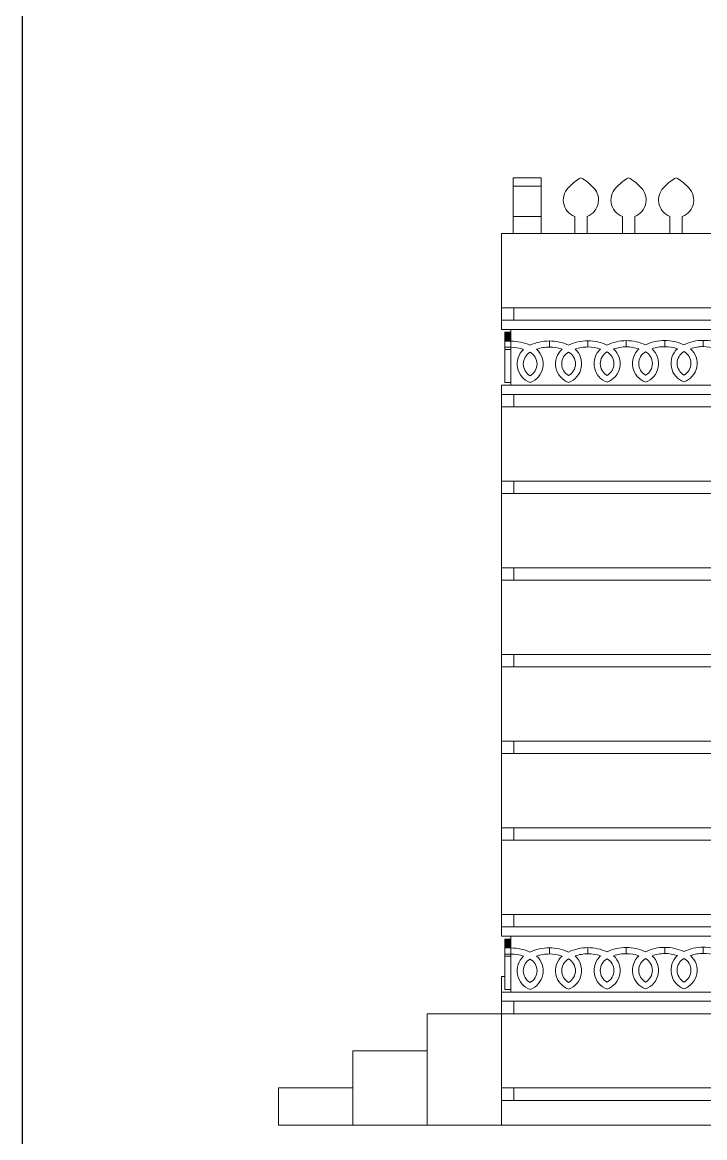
# Model space of a CAD drawing. Header units: inches. Extents: x -6210 to 141093, y -2740 to 21225.
# Drawn here: x 93137.6 to 93247.8, y 3204.3 to 3384.4 of the extents above; entities that cross this region are included whole.
import ezdxf

# ---------------------------------------------------------------- set-up
doc = ezdxf.new("R2010")
doc.units = ezdxf.units.IN
doc.header["$LTSCALE"] = 100
doc.header["$MEASUREMENT"] = 0
doc.layers.add('car area', color=53, linetype='Continuous')

msp = doc.modelspace()

# ---------------------------------------------------------------- linework, layer by layer
msp.add_lwpolyline([(93137.58696, 3021.14459), (95267.05657, 3021.14459), (95267.05657, 4618.24679), (93137.58696, 4618.24679)], close=True)
at = {"layer": 'car area', "linetype": 'Continuous', "lineweight": 0, "extrusion": (0, 1, 0)}
for p, q in [((93216.85807, 3359.32948), (93216.85807, 3359.32945)), ((93221.35807, 3359.32948), (93216.85807, 3359.32948)), ((93216.85807, 3359.32945), (93216.85807, 3359.32924)), ((93221.35807, 3359.32945), (93216.85807, 3359.32945)), ((93216.85807, 3359.32924), (93216.85807, 3357.97611)), ((93221.35807, 3359.32924), (93216.85807, 3359.32924)), ((93221.35807, 3359.32945), (93221.35807, 3359.32948)), ((93221.35807, 3359.32924), (93221.35807, 3359.32945)), ((93221.35807, 3357.97611), (93221.35807, 3359.32924)), ((93221.35807, 3357.97611), (93216.85807, 3357.97611)), ((93216.85807, 3357.97611), (93216.85807, 3353.08223)), ((93221.35807, 3353.08223), (93221.35807, 3357.97611)), ((93216.85807, 3353.08223), (93216.85807, 3350.33663)), ((93221.35807, 3353.08223), (93216.85807, 3353.08223)), ((93221.35807, 3350.33663), (93221.35807, 3353.08223)), ((93226.79853, 3350.33511), (93226.79853, 3353.08072)), ((93228.79853, 3353.08072), (93228.79853, 3350.33511)), ((93234.48603, 3350.33523), (93234.48603, 3353.08084)), ((93236.48603, 3353.08084), (93236.48603, 3350.33523)), ((93242.17353, 3350.33535), (93242.17353, 3353.08096)), ((93244.17353, 3353.08096), (93244.17353, 3350.33536)), ((93541.98603, 3350.33662), (93214.98603, 3350.33662)), ((93214.98603, 3338.33662), (93214.98603, 3350.33662)), ((93221.35807, 3350.33663), (93216.85807, 3350.33663)), ((93216.85807, 3350.33662), (93216.85807, 3350.33662)), ((93221.35807, 3350.33662), (93216.85807, 3350.33662)), ((93221.35807, 3350.33662), (93221.35807, 3350.33662)), ((93228.79853, 3350.33511), (93226.79853, 3350.33511)), ((93236.48603, 3350.33523), (93234.48603, 3350.33523)), ((93244.17353, 3350.33536), (93242.17353, 3350.33535)), ((93214.98603, 3338.33662), (93541.98603, 3338.33662)), ((93214.98603, 3336.33662), (93214.98603, 3338.33662)), ((93216.98603, 3336.33662), (93216.98603, 3338.33662)), ((93214.98603, 3334.83662), (93214.98603, 3336.33662)), ((93541.98603, 3336.33662), (93214.98603, 3336.33662)), ((93214.98603, 3334.83662), (93216.49301, 3334.83662)), ((93215.49301, 3334.37215), (93215.49301, 3334.3489)), ((93215.49301, 3334.37215), (93216.49301, 3334.37215)), ((93215.49301, 3334.3489), (93215.49301, 3334.32564)), ((93215.49301, 3334.3489), (93216.49301, 3334.3489)), ((93215.49301, 3334.3489), (93216.49301, 3334.3489)), ((93215.49301, 3334.32564), (93215.49301, 3334.30243)), ((93215.49301, 3334.32564), (93216.49301, 3334.32564)), ((93215.49301, 3334.32564), (93216.49301, 3334.32564)), ((93215.49301, 3334.30243), (93215.49301, 3334.27917)), ((93215.49301, 3334.30243), (93216.49301, 3334.30243)), ((93215.49301, 3334.27917), (93215.49301, 3334.25591)), ((93215.49301, 3334.27917), (93216.49301, 3334.27917)), ((93215.49301, 3334.27917), (93216.49301, 3334.27917)), ((93215.49301, 3334.25591), (93215.49301, 3334.23266)), ((93215.49301, 3334.25591), (93216.49301, 3334.25591)), ((93215.49301, 3334.25591), (93216.49301, 3334.25591)), ((93215.49301, 3334.23266), (93215.49301, 3334.2094)), ((93215.49301, 3334.23266), (93216.49301, 3334.23266)), ((93215.49301, 3334.23266), (93216.49301, 3334.23266)), ((93215.49301, 3334.2094), (93215.49301, 3334.18614)), ((93215.49301, 3334.2094), (93216.49301, 3334.2094)), ((93215.49301, 3334.2094), (93216.49301, 3334.2094)), ((93215.49301, 3334.18614), (93215.49301, 3334.16289)), ((93215.49301, 3334.18614), (93216.49301, 3334.18614)), ((93215.49301, 3334.18614), (93216.49301, 3334.18614)), ((93215.49301, 3334.16289), (93215.49301, 3334.13963)), ((93215.49301, 3334.16289), (93216.49301, 3334.16289)), ((93215.49301, 3334.16289), (93216.49301, 3334.16289)), ((93215.49301, 3334.13963), (93215.49301, 3334.11637)), ((93215.49301, 3334.13963), (93216.49301, 3334.13963)), ((93215.49301, 3334.13963), (93216.49301, 3334.13963)), ((93215.49301, 3334.11637), (93215.49301, 3334.09312)), ((93215.49301, 3334.11637), (93216.49301, 3334.11637)), ((93215.49301, 3334.11637), (93216.49301, 3334.11637)), ((93216.49301, 3332.95354), (93216.49301, 3334.83662)), ((93332.90794, 3334.83662), (93216.49301, 3334.83662)), ((93215.49301, 3334.09312), (93215.49301, 3334.06986)), ((93215.49301, 3334.09312), (93216.49301, 3334.09312)), ((93215.49301, 3334.09312), (93216.49301, 3334.09312)), ((93215.49301, 3334.06986), (93215.49301, 3334.0466)), ((93215.49301, 3334.06986), (93216.49301, 3334.06986)), ((93215.49301, 3334.06986), (93216.49301, 3334.06986)), ((93215.49301, 3334.0466), (93215.49301, 3334.02335)), ((93215.49301, 3334.0466), (93216.49301, 3334.0466)), ((93215.49301, 3334.0466), (93216.49301, 3334.0466)), ((93215.49301, 3334.02335), (93215.49301, 3334.00009)), ((93215.49301, 3334.02335), (93216.49301, 3334.02335)), ((93215.49301, 3334.02335), (93216.49301, 3334.02335)), ((93215.49301, 3334.00009), (93215.49301, 3333.97683)), ((93215.49301, 3334.00009), (93216.49301, 3334.00009)), ((93215.49301, 3334.00009), (93216.49301, 3334.00009)), ((93215.49301, 3333.97683), (93215.49301, 3333.95358)), ((93215.49301, 3333.97683), (93216.49301, 3333.97683)), ((93215.49301, 3333.97683), (93216.49301, 3333.97683)), ((93215.49301, 3333.95358), (93215.49301, 3333.93032)), ((93215.49301, 3333.95358), (93216.49301, 3333.95358)), ((93215.49301, 3333.95358), (93216.49301, 3333.95358)), ((93215.49301, 3333.93032), (93215.49301, 3333.90706)), ((93215.49301, 3333.93032), (93216.49301, 3333.93032)), ((93215.49301, 3333.93032), (93216.49301, 3333.93032)), ((93215.49301, 3333.90706), (93215.49301, 3333.88381)), ((93215.49301, 3333.90706), (93216.49301, 3333.90706)), ((93215.49301, 3333.90706), (93216.49301, 3333.90706)), ((93215.49301, 3333.88381), (93215.49301, 3333.86055)), ((93215.49301, 3333.88381), (93216.49301, 3333.88381)), ((93215.49301, 3333.88381), (93216.49301, 3333.88381)), ((93215.49301, 3333.86055), (93215.49301, 3333.83729)), ((93215.49301, 3333.86055), (93216.49301, 3333.86055)), ((93215.49301, 3333.83729), (93215.49301, 3333.81404)), ((93215.49301, 3333.83729), (93216.49301, 3333.83729)), ((93215.49301, 3333.83729), (93216.49301, 3333.83729)), ((93215.49301, 3333.81404), (93215.49301, 3333.79078)), ((93215.49301, 3333.81404), (93216.49301, 3333.81404)), ((93215.49301, 3333.81404), (93216.49301, 3333.81404)), ((93215.49301, 3333.79078), (93215.49301, 3333.76752)), ((93215.49301, 3333.79078), (93216.49301, 3333.79078)), ((93215.49301, 3333.79078), (93216.49301, 3333.79078)), ((93215.49301, 3333.76752), (93215.49301, 3333.74427)), ((93215.49301, 3333.76752), (93216.49301, 3333.76752)), ((93215.49301, 3333.76752), (93216.49301, 3333.76752)), ((93215.49301, 3333.74427), (93215.49301, 3333.72101)), ((93215.49301, 3333.74427), (93216.49301, 3333.74427)), ((93215.49301, 3333.74427), (93216.49301, 3333.74427)), ((93215.49301, 3333.72101), (93215.49301, 3333.69775)), ((93215.49301, 3333.72101), (93216.49301, 3333.72101)), ((93215.49301, 3333.72101), (93216.49301, 3333.72101)), ((93215.49301, 3333.69775), (93215.49301, 3333.6745)), ((93215.49301, 3333.69775), (93216.49301, 3333.69775)), ((93215.49301, 3333.69775), (93216.49301, 3333.69775)), ((93215.49301, 3333.6745), (93215.49301, 3333.65124)), ((93215.49301, 3333.6745), (93216.49301, 3333.6745)), ((93215.49301, 3333.6745), (93216.49301, 3333.6745)), ((93215.49301, 3333.65124), (93215.49301, 3333.62798)), ((93215.49301, 3333.65124), (93216.49301, 3333.65124)), ((93215.49301, 3333.65124), (93216.49301, 3333.65124)), ((93215.49301, 3333.62798), (93215.49301, 3333.60473)), ((93215.49301, 3333.62798), (93216.49301, 3333.62798)), ((93215.49301, 3333.62798), (93216.49301, 3333.62798)), ((93215.49301, 3333.60473), (93215.49301, 3333.58147)), ((93215.49301, 3333.60473), (93216.49301, 3333.60473)), ((93215.49301, 3333.60473), (93216.49301, 3333.60473)), ((93215.49301, 3333.58147), (93215.49301, 3333.55822)), ((93215.49301, 3333.58147), (93216.49301, 3333.58147)), ((93215.49301, 3333.58147), (93216.49301, 3333.58147)), ((93215.49301, 3333.55822), (93215.49301, 3333.53496)), ((93215.49301, 3333.55822), (93216.49301, 3333.55822)), ((93215.49301, 3333.55822), (93216.49301, 3333.55822)), ((93215.49301, 3333.53496), (93215.49301, 3333.5117)), ((93215.49301, 3333.53496), (93216.49301, 3333.53496)), ((93215.49301, 3333.53496), (93216.49301, 3333.53496)), ((93215.49301, 3333.5117), (93215.49301, 3333.48845)), ((93215.49301, 3333.5117), (93216.49301, 3333.5117)), ((93215.49301, 3333.5117), (93216.49301, 3333.5117)), ((93215.49301, 3333.48845), (93215.49301, 3333.46519)), ((93215.49301, 3333.48845), (93216.49301, 3333.48845)), ((93215.49301, 3333.48845), (93216.49301, 3333.48845)), ((93215.49301, 3333.46519), (93215.49301, 3333.44193)), ((93215.49301, 3333.46519), (93216.49301, 3333.46519)), ((93215.49301, 3333.46519), (93216.49301, 3333.46519)), ((93215.49301, 3333.44193), (93215.49301, 3333.41868)), ((93215.49301, 3333.44193), (93216.49301, 3333.44193)), ((93215.49301, 3333.44193), (93216.49301, 3333.44193)), ((93215.49301, 3333.41868), (93215.49301, 3333.39542)), ((93215.49301, 3333.41868), (93216.49301, 3333.41868)), ((93215.49301, 3333.41868), (93216.49301, 3333.41868)), ((93215.49301, 3333.39542), (93215.49301, 3333.37216)), ((93215.49301, 3333.39542), (93216.49301, 3333.39542)), ((93215.49301, 3333.37216), (93215.49301, 3333.34891)), ((93215.49301, 3333.37216), (93216.49301, 3333.37216)), ((93215.49301, 3333.37216), (93216.49301, 3333.37216)), ((93215.49301, 3333.34891), (93215.49301, 3333.32565)), ((93215.49301, 3333.34891), (93216.49301, 3333.34891)), ((93215.49301, 3333.34891), (93216.49301, 3333.34891)), ((93215.49301, 3333.32565), (93215.49301, 3333.30239)), ((93215.49301, 3333.32565), (93216.49301, 3333.32565)), ((93215.49301, 3333.32565), (93216.49301, 3333.32565)), ((93215.49301, 3333.30239), (93215.49301, 3333.27914)), ((93215.49301, 3333.30239), (93216.49301, 3333.30239)), ((93215.49301, 3333.30239), (93216.49301, 3333.30239)), ((93215.49301, 3333.27914), (93215.49301, 3333.25588)), ((93215.49301, 3333.27914), (93216.49301, 3333.27914)), ((93215.49301, 3333.27914), (93216.49301, 3333.27914)), ((93215.49301, 3333.25588), (93215.49301, 3333.23262)), ((93215.49301, 3333.25588), (93216.49301, 3333.25588)), ((93215.49301, 3333.25588), (93216.49301, 3333.25588)), ((93215.49301, 3333.23262), (93215.49301, 3333.20937)), ((93215.49301, 3333.23262), (93216.49301, 3333.23262)), ((93215.49301, 3333.23262), (93216.49301, 3333.23262)), ((93215.49301, 3333.20937), (93215.49301, 3333.18611)), ((93215.49301, 3333.20937), (93216.49301, 3333.20937)), ((93215.49301, 3333.20937), (93216.49301, 3333.20937)), ((93215.49301, 3333.18611), (93215.49301, 3333.16285)), ((93215.49301, 3333.18611), (93216.49301, 3333.18611)), ((93215.49301, 3333.18611), (93216.49301, 3333.18611)), ((93215.49301, 3333.16285), (93215.49301, 3333.1396)), ((93215.49301, 3333.16285), (93216.49301, 3333.16285)), ((93215.49301, 3333.16285), (93216.49301, 3333.16285)), ((93215.49301, 3333.1396), (93215.49301, 3333.11634)), ((93215.49301, 3333.1396), (93216.49301, 3333.1396)), ((93215.49301, 3333.1396), (93216.49301, 3333.1396)), ((93215.49301, 3333.11634), (93215.49301, 3333.09308)), ((93215.49301, 3333.11634), (93216.49301, 3333.11634)), ((93215.49301, 3333.11634), (93216.49301, 3333.11634)), ((93215.49301, 3333.09308), (93215.49301, 3333.06983)), ((93215.49301, 3333.09308), (93216.49301, 3333.09308)), ((93215.49301, 3333.09308), (93216.49301, 3333.09308)), ((93215.49301, 3333.06983), (93215.49301, 3333.04657)), ((93215.49301, 3333.06983), (93216.49301, 3333.06983)), ((93215.49301, 3333.06983), (93216.49301, 3333.06983)), ((93215.49301, 3333.04657), (93215.49301, 3333.02331)), ((93215.49301, 3333.04657), (93216.49301, 3333.04657)), ((93215.49301, 3333.04657), (93216.49301, 3333.04657)), ((93215.49301, 3333.02331), (93215.49301, 3333.00006)), ((93215.49301, 3333.02331), (93216.49301, 3333.02331)), ((93215.49301, 3333.02331), (93216.49301, 3333.02331)), ((93215.49301, 3333.00006), (93215.49301, 3332.9768)), ((93215.49301, 3333.00006), (93216.49301, 3333.00006)), ((93215.49301, 3333.00006), (93216.49301, 3333.00006)), ((93215.49301, 3332.9768), (93215.49301, 3332.95354)), ((93215.49301, 3332.9768), (93216.49301, 3332.9768)), ((93215.49301, 3332.9768), (93216.49301, 3332.9768)), ((93215.49301, 3332.95354), (93215.49301, 3331.95628)), ((93215.49301, 3332.95354), (93216.49301, 3332.95354)), ((93216.49301, 3331.95628), (93216.49301, 3332.95354)), ((93222.70511, 3332.9768), (93222.70511, 3331.97954)), ((93222.70511, 3331.97954), (93222.70511, 3332.9768)), ((93228.91721, 3333.00006), (93228.91721, 3332.0028)), ((93228.91721, 3332.0028), (93228.91721, 3333.00006)), ((93235.12931, 3333.02331), (93235.12931, 3332.02605)), ((93235.12931, 3332.02605), (93235.12931, 3333.02331)), ((93241.34141, 3333.04657), (93241.34141, 3332.04931)), ((93241.34141, 3332.04931), (93241.34141, 3333.04657)), ((93247.52608, 3332.07251), (93247.52608, 3333.06978)), ((93247.55352, 3333.06983), (93247.55352, 3332.07257)), ((93215.49301, 3331.95628), (93215.49301, 3331.61936)), ((93215.49301, 3331.95628), (93216.49301, 3331.95628)), ((93215.49301, 3331.61936), (93215.49301, 3326.26211)), ((93215.49301, 3331.61936), (93216.49301, 3331.61936)), ((93216.49301, 3325.83662), (93216.49301, 3331.95628)), ((93214.98603, 3324.33662), (93214.98603, 3325.83662)), ((93216.49301, 3325.83662), (93214.98603, 3325.83662)), ((93215.49301, 3326.26211), (93216.49301, 3326.26211)), ((93331.98603, 3325.83662), (93216.49301, 3325.83662)), ((93214.98603, 3322.33662), (93214.98603, 3324.33662)), ((93214.98603, 3324.33662), (93331.98603, 3324.33662)), ((93216.98603, 3322.33662), (93216.98603, 3324.33662)), ((93331.98603, 3322.33662), (93214.98603, 3322.33662)), ((93214.98603, 3310.33662), (93214.98603, 3322.33662)), ((93214.98603, 3310.33662), (93331.98603, 3310.33662)), ((93214.98603, 3308.33662), (93214.98603, 3310.33662)), ((93216.98603, 3308.33662), (93216.98603, 3310.33662)), ((93214.98603, 3296.33662), (93214.98603, 3308.33662)), ((93331.98603, 3308.33662), (93214.98603, 3308.33662)), ((93214.98603, 3296.33662), (93331.98603, 3296.33662)), ((93214.98603, 3294.33662), (93214.98603, 3296.33662)), ((93216.98603, 3294.33662), (93216.98603, 3296.33662)), ((93214.98603, 3282.33662), (93214.98603, 3294.33662)), ((93331.98603, 3294.33662), (93214.98603, 3294.33662)), ((93214.98603, 3282.33662), (93331.98603, 3282.33662)), ((93214.98603, 3280.33662), (93214.98603, 3282.33662)), ((93216.98603, 3280.33662), (93216.98603, 3282.33662)), ((93214.98603, 3268.33662), (93214.98603, 3280.33662)), ((93331.98603, 3280.33662), (93214.98603, 3280.33662)), ((93214.98603, 3268.33662), (93331.98603, 3268.33662)), ((93214.98603, 3266.33662), (93214.98603, 3268.33662)), ((93216.98603, 3266.33662), (93216.98603, 3268.33662)), ((93214.98603, 3254.33662), (93214.98603, 3266.33662)), ((93331.98603, 3266.33662), (93214.98603, 3266.33662)), ((93214.98603, 3254.33662), (93331.98603, 3254.33662)), ((93214.98603, 3252.33662), (93214.98603, 3254.33662)), ((93216.98603, 3252.33662), (93216.98603, 3254.33662)), ((93214.98603, 3240.33662), (93214.98603, 3252.33662)), ((93331.98603, 3252.33662), (93214.98603, 3252.33662)), ((93214.98603, 3240.33662), (93332.42841, 3240.33662)), ((93214.98603, 3238.33662), (93214.98603, 3240.33662)), ((93216.98603, 3238.33662), (93216.98603, 3240.33662)), ((93332.42841, 3238.33662), (93214.98603, 3238.33662)), ((93214.98603, 3236.83662), (93214.98603, 3238.33662)), ((93214.98603, 3236.83662), (93216.49301, 3236.83662)), ((93216.49301, 3234.95354), (93216.49301, 3236.83662)), ((93332.42841, 3236.83662), (93216.49301, 3236.83662)), ((93215.49301, 3236.34894), (93215.49301, 3236.32568)), ((93215.49301, 3236.34894), (93216.49301, 3236.34894)), ((93215.49301, 3236.32568), (93215.49301, 3236.16289)), ((93215.49301, 3236.32568), (93216.49301, 3236.32568)), ((93215.49301, 3236.32568), (93216.49301, 3236.32568)), ((93215.49301, 3236.16289), (93215.49301, 3236.13963)), ((93215.49301, 3236.16289), (93216.49301, 3236.16289)), ((93215.49301, 3236.13963), (93215.49301, 3236.11637)), ((93215.49301, 3236.13963), (93216.49301, 3236.13963)), ((93215.49301, 3236.13963), (93216.49301, 3236.13963)), ((93215.49301, 3236.11637), (93215.49301, 3236.09312)), ((93215.49301, 3236.11637), (93216.49301, 3236.11637)), ((93215.49301, 3236.11637), (93216.49301, 3236.11637)), ((93215.49301, 3236.09312), (93215.49301, 3236.06986)), ((93215.49301, 3236.09312), (93216.49301, 3236.09312)), ((93215.49301, 3236.09312), (93216.49301, 3236.09312)), ((93215.49301, 3236.06986), (93215.49301, 3236.0466)), ((93215.49301, 3236.06986), (93216.49301, 3236.06986)), ((93215.49301, 3236.06986), (93216.49301, 3236.06986)), ((93215.49301, 3236.0466), (93215.49301, 3236.02335)), ((93215.49301, 3236.0466), (93216.49301, 3236.0466)), ((93215.49301, 3236.0466), (93216.49301, 3236.0466)), ((93215.49301, 3236.02335), (93215.49301, 3236.00009)), ((93215.49301, 3236.02335), (93216.49301, 3236.02335)), ((93215.49301, 3236.02335), (93216.49301, 3236.02335)), ((93215.49301, 3236.00009), (93215.49301, 3235.97683)), ((93215.49301, 3236.00009), (93216.49301, 3236.00009)), ((93215.49301, 3236.00009), (93216.49301, 3236.00009)), ((93215.49301, 3235.97683), (93215.49301, 3235.95358)), ((93215.49301, 3235.97683), (93216.49301, 3235.97683)), ((93215.49301, 3235.97683), (93216.49301, 3235.97683)), ((93215.49301, 3235.95358), (93215.49301, 3235.93032)), ((93215.49301, 3235.95358), (93216.49301, 3235.95358)), ((93215.49301, 3235.95358), (93216.49301, 3235.95358)), ((93215.49301, 3235.93032), (93215.49301, 3235.90706)), ((93215.49301, 3235.93032), (93216.49301, 3235.93032)), ((93215.49301, 3235.93032), (93216.49301, 3235.93032)), ((93215.49301, 3235.90706), (93215.49301, 3235.88381)), ((93215.49301, 3235.90706), (93216.49301, 3235.90706)), ((93215.49301, 3235.90706), (93216.49301, 3235.90706)), ((93215.49301, 3235.88381), (93215.49301, 3235.86055)), ((93215.49301, 3235.88381), (93216.49301, 3235.88381)), ((93215.49301, 3235.88381), (93216.49301, 3235.88381)), ((93215.49301, 3235.86055), (93215.49301, 3235.83729)), ((93215.49301, 3235.86055), (93216.49301, 3235.86055)), ((93215.49301, 3235.83729), (93215.49301, 3235.81404)), ((93215.49301, 3235.83729), (93216.49301, 3235.83729)), ((93215.49301, 3235.83729), (93216.49301, 3235.83729)), ((93215.49301, 3235.81404), (93215.49301, 3235.79078)), ((93215.49301, 3235.81404), (93216.49301, 3235.81404)), ((93215.49301, 3235.81404), (93216.49301, 3235.81404)), ((93215.49301, 3235.79078), (93215.49301, 3235.76752)), ((93215.49301, 3235.79078), (93216.49301, 3235.79078)), ((93215.49301, 3235.79078), (93216.49301, 3235.79078)), ((93215.49301, 3235.76752), (93215.49301, 3235.74427)), ((93215.49301, 3235.76752), (93216.49301, 3235.76752)), ((93215.49301, 3235.76752), (93216.49301, 3235.76752)), ((93215.49301, 3235.74427), (93215.49301, 3235.72101)), ((93215.49301, 3235.74427), (93216.49301, 3235.74427)), ((93215.49301, 3235.74427), (93216.49301, 3235.74427)), ((93215.49301, 3235.72101), (93215.49301, 3235.69775)), ((93215.49301, 3235.72101), (93216.49301, 3235.72101)), ((93215.49301, 3235.72101), (93216.49301, 3235.72101)), ((93215.49301, 3235.69775), (93215.49301, 3235.6745)), ((93215.49301, 3235.69775), (93216.49301, 3235.69775)), ((93215.49301, 3235.69775), (93216.49301, 3235.69775)), ((93215.49301, 3235.6745), (93215.49301, 3235.65124)), ((93215.49301, 3235.6745), (93216.49301, 3235.6745)), ((93215.49301, 3235.6745), (93216.49301, 3235.6745)), ((93215.49301, 3235.65124), (93215.49301, 3235.62798)), ((93215.49301, 3235.65124), (93216.49301, 3235.65124)), ((93215.49301, 3235.65124), (93216.49301, 3235.65124)), ((93215.49301, 3235.62798), (93215.49301, 3235.60473)), ((93215.49301, 3235.62798), (93216.49301, 3235.62798)), ((93215.49301, 3235.62798), (93216.49301, 3235.62798)), ((93215.49301, 3235.60473), (93215.49301, 3235.58147)), ((93215.49301, 3235.60473), (93216.49301, 3235.60473)), ((93215.49301, 3235.60473), (93216.49301, 3235.60473)), ((93215.49301, 3235.58147), (93215.49301, 3235.55822)), ((93215.49301, 3235.58147), (93216.49301, 3235.58147)), ((93215.49301, 3235.58147), (93216.49301, 3235.58147)), ((93215.49301, 3235.55822), (93215.49301, 3235.53496)), ((93215.49301, 3235.55822), (93216.49301, 3235.55822)), ((93215.49301, 3235.55822), (93216.49301, 3235.55822)), ((93215.49301, 3235.53496), (93215.49301, 3235.5117)), ((93215.49301, 3235.53496), (93216.49301, 3235.53496)), ((93215.49301, 3235.53496), (93216.49301, 3235.53496)), ((93215.49301, 3235.5117), (93215.49301, 3235.48845)), ((93215.49301, 3235.5117), (93216.49301, 3235.5117)), ((93215.49301, 3235.5117), (93216.49301, 3235.5117)), ((93215.49301, 3235.48845), (93215.49301, 3235.46519)), ((93215.49301, 3235.48845), (93216.49301, 3235.48845)), ((93215.49301, 3235.48845), (93216.49301, 3235.48845)), ((93215.49301, 3235.46519), (93215.49301, 3235.44193)), ((93215.49301, 3235.46519), (93216.49301, 3235.46519)), ((93215.49301, 3235.46519), (93216.49301, 3235.46519)), ((93215.49301, 3235.44193), (93215.49301, 3235.41868)), ((93215.49301, 3235.44193), (93216.49301, 3235.44193)), ((93215.49301, 3235.44193), (93216.49301, 3235.44193)), ((93215.49301, 3235.41868), (93215.49301, 3235.39542)), ((93215.49301, 3235.41868), (93216.49301, 3235.41868)), ((93215.49301, 3235.41868), (93216.49301, 3235.41868)), ((93215.49301, 3235.39542), (93215.49301, 3235.37216)), ((93215.49301, 3235.39542), (93216.49301, 3235.39542)), ((93215.49301, 3235.37216), (93215.49301, 3235.34891)), ((93215.49301, 3235.37216), (93216.49301, 3235.37216)), ((93215.49301, 3235.37216), (93216.49301, 3235.37216)), ((93215.49301, 3235.34891), (93215.49301, 3235.32565)), ((93215.49301, 3235.34891), (93216.49301, 3235.34891)), ((93215.49301, 3235.34891), (93216.49301, 3235.34891)), ((93215.49301, 3235.32565), (93215.49301, 3235.30239)), ((93215.49301, 3235.32565), (93216.49301, 3235.32565)), ((93215.49301, 3235.32565), (93216.49301, 3235.32565)), ((93215.49301, 3235.30239), (93215.49301, 3235.27914)), ((93215.49301, 3235.30239), (93216.49301, 3235.30239)), ((93215.49301, 3235.30239), (93216.49301, 3235.30239)), ((93215.49301, 3235.27914), (93215.49301, 3235.25588)), ((93215.49301, 3235.27914), (93216.49301, 3235.27914)), ((93215.49301, 3235.27914), (93216.49301, 3235.27914)), ((93215.49301, 3235.25588), (93215.49301, 3235.23262)), ((93215.49301, 3235.25588), (93216.49301, 3235.25588)), ((93215.49301, 3235.25588), (93216.49301, 3235.25588)), ((93215.49301, 3235.23262), (93215.49301, 3235.20937)), ((93215.49301, 3235.23262), (93216.49301, 3235.23262)), ((93215.49301, 3235.23262), (93216.49301, 3235.23262)), ((93215.49301, 3235.20937), (93215.49301, 3235.18611)), ((93215.49301, 3235.20937), (93216.49301, 3235.20937)), ((93215.49301, 3235.20937), (93216.49301, 3235.20937)), ((93215.49301, 3235.18611), (93215.49301, 3235.16285)), ((93215.49301, 3235.18611), (93216.49301, 3235.18611)), ((93215.49301, 3235.18611), (93216.49301, 3235.18611)), ((93215.49301, 3235.16285), (93215.49301, 3235.1396)), ((93215.49301, 3235.16285), (93216.49301, 3235.16285)), ((93215.49301, 3235.16285), (93216.49301, 3235.16285)), ((93215.49301, 3235.1396), (93215.49301, 3235.11634)), ((93215.49301, 3235.1396), (93216.49301, 3235.1396)), ((93215.49301, 3235.1396), (93216.49301, 3235.1396)), ((93215.49301, 3235.11634), (93215.49301, 3235.09308)), ((93215.49301, 3235.11634), (93216.49301, 3235.11634)), ((93215.49301, 3235.11634), (93216.49301, 3235.11634)), ((93215.49301, 3235.09308), (93215.49301, 3235.06983)), ((93215.49301, 3235.09308), (93216.49301, 3235.09308)), ((93215.49301, 3235.09308), (93216.49301, 3235.09308)), ((93215.49301, 3235.06983), (93215.49301, 3235.04657)), ((93215.49301, 3235.06983), (93216.49301, 3235.06983)), ((93215.49301, 3235.06983), (93216.49301, 3235.06983)), ((93215.49301, 3235.04657), (93215.49301, 3235.02331)), ((93215.49301, 3235.04657), (93216.49301, 3235.04657)), ((93215.49301, 3235.04657), (93216.49301, 3235.04657)), ((93241.34141, 3235.04657), (93241.34141, 3234.04931)), ((93241.34141, 3234.04931), (93241.34141, 3235.04657)), ((93247.52608, 3234.07251), (93247.52608, 3235.06978)), ((93247.55352, 3235.06983), (93247.55352, 3234.07257)), ((93215.49301, 3235.02331), (93215.49301, 3235.00006)), ((93215.49301, 3235.02331), (93216.49301, 3235.02331)), ((93215.49301, 3235.02331), (93216.49301, 3235.02331)), ((93215.49301, 3235.00006), (93215.49301, 3234.9768)), ((93215.49301, 3235.00006), (93216.49301, 3235.00006)), ((93215.49301, 3235.00006), (93216.49301, 3235.00006)), ((93215.49301, 3234.9768), (93215.49301, 3234.95354)), ((93215.49301, 3234.9768), (93216.49301, 3234.9768)), ((93215.49301, 3234.9768), (93216.49301, 3234.9768)), ((93215.49301, 3234.95354), (93215.49301, 3233.95628)), ((93215.49301, 3234.95354), (93216.49301, 3234.95354)), ((93215.49301, 3233.95628), (93215.49301, 3233.61936)), ((93215.49301, 3233.95628), (93216.49301, 3233.95628)), ((93215.49301, 3233.61936), (93215.49301, 3228.26211)), ((93215.49301, 3233.61936), (93216.49301, 3233.61936)), ((93216.49301, 3233.95628), (93216.49301, 3234.95354)), ((93216.49301, 3227.83662), (93216.49301, 3233.95628)), ((93222.70511, 3234.9768), (93222.70511, 3233.97954)), ((93222.70511, 3233.97954), (93222.70511, 3234.9768)), ((93228.91721, 3235.00006), (93228.91721, 3234.0028)), ((93228.91721, 3234.0028), (93228.91721, 3235.00006)), ((93235.12931, 3235.02331), (93235.12931, 3234.02605)), ((93235.12931, 3234.02605), (93235.12931, 3235.02331)), ((93214.98603, 3227.83662), (93214.98603, 3230.33662)), ((93215.49301, 3230.33662), (93214.98603, 3230.33662)), ((93214.98603, 3226.33662), (93214.98603, 3227.83662)), ((93216.49301, 3227.83662), (93214.98603, 3227.83662)), ((93215.49301, 3228.26211), (93216.49301, 3228.26211)), ((93331.98603, 3227.83662), (93216.49301, 3227.83662)), ((93214.98603, 3226.33662), (93331.98603, 3226.33662)), ((93214.98603, 3224.33662), (93214.98603, 3226.33662)), ((93216.98603, 3224.33662), (93216.98603, 3226.33662)), ((93202.98603, 3206.33662), (93202.98603, 3224.33662)), ((93214.98603, 3224.33662), (93202.98603, 3224.33662)), ((93214.98603, 3212.33662), (93214.98603, 3224.33662)), ((93331.98603, 3224.33662), (93214.98603, 3224.33662)), ((93190.98603, 3206.33662), (93190.98603, 3218.33662)), ((93202.98603, 3218.33662), (93190.98603, 3218.33662)), ((93202.98603, 3206.33662), (93202.98603, 3218.33662)), ((93178.98603, 3206.33662), (93178.98603, 3212.33662)), ((93190.98603, 3212.33662), (93178.98603, 3212.33662)), ((93190.98603, 3206.33662), (93190.98603, 3212.33662)), ((93214.98603, 3212.33662), (93331.98603, 3212.33662)), ((93214.98603, 3210.33662), (93214.98603, 3212.33662)), ((93216.98603, 3210.33662), (93216.98603, 3212.33662)), ((93214.98603, 3206.33662), (93214.98603, 3210.33662)), ((93331.98603, 3210.33662), (93214.98603, 3210.33662)), ((93190.98603, 3206.33662), (93178.98603, 3206.33662)), ((93202.98603, 3206.33662), (93190.98603, 3206.33662)), ((93214.98603, 3206.33662), (93202.98603, 3206.33662)), ((93214.98603, 3206.33662), (93331.98603, 3206.33662))]:
    msp.add_line(p, q, dxfattribs=at)
at = {"layer": 'car area', "linetype": 'Continuous', "lineweight": 0}
for centre, radius, start, end in [((93230.71987, 3353.69833), 6.34226, 117.4268136, 137.6041199), ((93224.87718, 3353.69833), 6.34226, 42.3958801, 62.5731864), ((93238.40737, 3353.69846), 6.34226, 117.4268136, 137.6041199), ((93232.56468, 3353.69846), 6.34226, 42.3958801, 62.5731864), ((93246.09487, 3353.69858), 6.34226, 117.4268136, 137.6041199), ((93240.25218, 3353.69858), 6.34226, 42.3958801, 62.5731864), ((93227.79853, 3355.74285), 2.84375, 128.2985857, 249.4118283), ((93227.79853, 3355.74285), 2.84375, 290.588166, 51.7014143), ((93235.48603, 3355.74297), 2.84375, 128.2985857, 249.4118283), ((93235.48603, 3355.74297), 2.84375, 290.588166, 51.7014143), ((93243.17353, 3355.74309), 2.84375, 128.2985857, 249.4118283), ((93243.17353, 3355.74309), 2.84375, 290.588166, 51.7014143), ((93216.49301, 3325.63139), 7.32216, 65.1143541, 90), ((93222.70511, 3325.65464), 7.32216, 90, 115.3146468), ((93222.70511, 3325.65464), 7.32216, 65.1143541, 90), ((93228.91721, 3325.6779), 7.32216, 90, 115.3146468), ((93228.91721, 3325.6779), 7.32216, 65.1143541, 90), ((93235.12931, 3325.70116), 7.32216, 90, 115.3146468), ((93235.12931, 3325.70116), 7.32216, 65.1143541, 90), ((93241.34141, 3325.72441), 7.32216, 90, 115.3146468), ((93241.34141, 3325.72441), 7.32216, 65.1143541, 90), ((93247.55352, 3325.74767), 7.32216, 90, 115.3146468), ((93247.52608, 3325.74762), 7.32216, 65.1143541, 90), ((93216.49512, 3325.61968), 6.3366, 71.2319189, 90.0190987), ((93220.68274, 3329.26211), 3.18973, 132.3525343, 250.1389957), ((93220.68274, 3329.26211), 2.18973, 119.6625692, 240.3374308), ((93218.51539, 3329.26211), 3.18973, 289.8610043, 48.0713122), ((93218.51539, 3329.26211), 2.18973, 299.6625692, 60.3374308), ((93222.70723, 3325.64294), 6.3366, 90.0190987, 108.9756396), ((93222.70723, 3325.64294), 6.3366, 71.2319189, 90.0190987), ((93226.89484, 3329.28536), 3.18973, 132.3525343, 250.1389957), ((93226.89484, 3329.28536), 2.18973, 119.6625692, 240.3374308), ((93224.72749, 3329.28536), 3.18973, 289.8610043, 48.0713122), ((93224.72749, 3329.28536), 2.18973, 299.6625692, 60.3374308), ((93228.91933, 3325.6662), 6.3366, 90.0190987, 108.9756396), ((93228.91933, 3325.6662), 6.3366, 71.2319189, 90.0190987), ((93233.10694, 3329.30862), 3.18973, 132.3525343, 250.1389957), ((93233.10694, 3329.30862), 2.18973, 119.6625692, 240.3374308), ((93230.93959, 3329.30862), 3.18973, 289.8610043, 48.0713122), ((93230.93959, 3329.30862), 2.18973, 299.6625692, 60.3374308), ((93235.13143, 3325.68945), 6.3366, 90.0190987, 108.9756396), ((93235.13143, 3325.68945), 6.3366, 71.2319189, 90.0190987), ((93239.31904, 3329.33188), 3.18973, 132.3525343, 250.1389957), ((93239.31904, 3329.33188), 2.18973, 119.6625692, 240.3374308), ((93237.15169, 3329.33188), 3.18973, 289.8610043, 48.0713122), ((93237.15169, 3329.33188), 2.18973, 299.6625692, 60.3374308), ((93241.34353, 3325.71271), 6.3366, 90.0190987, 108.9756396), ((93241.34353, 3325.71271), 6.3366, 71.2319189, 90.0190987), ((93245.53114, 3329.35513), 3.18973, 132.3525343, 250.1389957), ((93245.53114, 3329.35513), 2.18973, 119.6625692, 240.3374308), ((93243.36379, 3329.35513), 3.18973, 289.8610043, 48.0713122), ((93243.36379, 3329.35513), 2.18973, 299.6625692, 60.3374308), ((93247.55563, 3325.73597), 6.3366, 90.0190987, 108.9756396), ((93247.5282, 3325.73592), 6.3366, 71.2319189, 90.0190987), ((93241.34141, 3227.72441), 7.32216, 90, 115.3146468), ((93241.34141, 3227.72441), 7.32216, 65.1143541, 90), ((93247.55352, 3227.74767), 7.32216, 90, 115.3146468), ((93247.52608, 3227.74762), 7.32216, 65.1143541, 90), ((93216.49301, 3227.63139), 7.32216, 65.1143541, 90), ((93216.49512, 3227.61968), 6.3366, 71.2319189, 90.0190987), ((93220.68274, 3231.26211), 3.18973, 132.3525343, 250.1389957), ((93222.70511, 3227.65464), 7.32216, 90, 115.3146468), ((93218.51539, 3231.26211), 3.18973, 289.8610043, 48.0713122), ((93222.70723, 3227.64294), 6.3366, 90.0190987, 108.9756396), ((93222.70511, 3227.65464), 7.32216, 65.1143541, 90), ((93222.70723, 3227.64294), 6.3366, 71.2319189, 90.0190987), ((93226.89484, 3231.28536), 3.18973, 132.3525343, 250.1389957), ((93228.91721, 3227.6779), 7.32216, 90, 115.3146468), ((93224.72749, 3231.28536), 3.18973, 289.8610043, 48.0713122), ((93228.91933, 3227.6662), 6.3366, 90.0190987, 108.9756396), ((93228.91721, 3227.6779), 7.32216, 65.1143541, 90), ((93228.91933, 3227.6662), 6.3366, 71.2319189, 90.0190987), ((93233.10694, 3231.30862), 3.18973, 132.3525343, 250.1389957), ((93235.12931, 3227.70116), 7.32216, 90, 115.3146468), ((93230.93959, 3231.30862), 3.18973, 289.8610043, 48.0713122), ((93235.13143, 3227.68945), 6.3366, 90.0190987, 108.9756396), ((93235.12931, 3227.70116), 7.32216, 65.1143541, 90), ((93235.13143, 3227.68945), 6.3366, 71.2319189, 90.0190987), ((93239.31904, 3231.33188), 3.18973, 132.3525343, 250.1389957), ((93239.31904, 3231.33188), 2.18973, 119.6625692, 240.3374308), ((93237.15169, 3231.33188), 3.18973, 289.8610043, 48.0713122), ((93237.15169, 3231.33188), 2.18973, 299.6625692, 60.3374308), ((93241.34353, 3227.71271), 6.3366, 90.0190987, 108.9756396), ((93241.34353, 3227.71271), 6.3366, 71.2319189, 90.0190987), ((93245.53114, 3231.35513), 3.18973, 132.3525343, 250.1389957), ((93245.53114, 3231.35513), 2.18973, 119.6625692, 240.3374308), ((93243.36379, 3231.35513), 3.18973, 289.8610043, 48.0713122), ((93243.36379, 3231.35513), 2.18973, 299.6625692, 60.3374308), ((93247.55563, 3227.73597), 6.3366, 90.0190987, 108.9756396), ((93247.5282, 3227.73592), 6.3366, 71.2319189, 90.0190987), ((93220.68274, 3231.26211), 2.18973, 119.6625692, 240.3374308), ((93218.51539, 3231.26211), 2.18973, 299.6625692, 60.3374308), ((93226.89484, 3231.28536), 2.18973, 119.6625692, 240.3374308), ((93224.72749, 3231.28536), 2.18973, 299.6625692, 60.3374308), ((93233.10694, 3231.30862), 2.18973, 119.6625692, 240.3374308), ((93230.93959, 3231.30862), 2.18973, 299.6625692, 60.3374308)]:
    msp.add_arc(centre, radius, start, end, dxfattribs=at)

doc.saveas('drawing.dxf')
